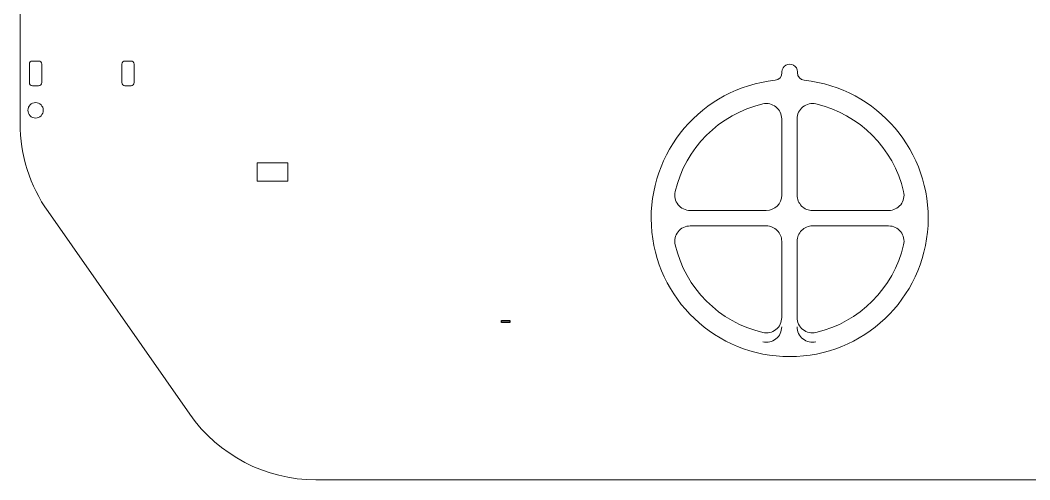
# Model space of a CAD drawing. Header units: millimetres. Extents: x -302 to 289, y -225 to 226.
# Drawn here: x -302.4 to 25.6, y -223.5 to -74.2 of the extents above; entities that cross this region are included whole.
import ezdxf

# ---------------------------------------------------------------- set-up
doc = ezdxf.new("R2010")
doc.units = ezdxf.units.MM
doc.header["$MEASUREMENT"] = 0
doc.header["$XCLIPFRAME"] = 0
doc.layers.add('Visible (ANSI)', color=7, linetype='Continuous')
picture_1 = doc.add_image_def('image1.jpg', size_in_pixel=(20749, 5688))
picture_2 = doc.add_image_def('image2.jpg', size_in_pixel=(20749, 5688))

msp = doc.modelspace()

# ---------------------------------------------------------------- linework, layer by layer
at = {"layer": 'Visible (ANSI)', "lineweight": 9}
for points in [[(-302.3709, 51.5253), (-302.3709, 51.5253), (-302.3709, -107.7134), (-302.3709, -107.7134)], [(-299.3709, -94.4746), (-299.3709, -94.4746), (-299.3709, -88.4746), (-299.3709, -88.4746)], [(-298.3709, -87.4746), (-298.3709, -87.4746), (-296.3709, -87.4746), (-296.3709, -87.4746)], [(-295.3709, -88.4746), (-295.3709, -88.4746), (-295.3709, -94.4746), (-295.3709, -94.4746)], [(-269.3709, -94.4746), (-269.3709, -94.4746), (-269.3709, -88.4746), (-269.3709, -88.4746)], [(-268.3709, -87.4746), (-268.3709, -87.4746), (-266.3709, -87.4746), (-266.3709, -87.4746)], [(-265.3709, -88.4746), (-265.3709, -88.4746), (-265.3709, -94.4746), (-265.3709, -94.4746)], [(-57.1077, -93.7246), (-55.836, -93.5899), (-54.8709, -92.5173), (-54.8709, -91.2385)], [(-54.8709, -91.2384), (-54.8709, -91.2384), (-54.8709, -90.9746), (-54.8709, -90.9746)], [(-49.871, -91.2384), (-49.871, -92.5173), (-48.9058, -93.5899), (-47.6341, -93.7246)], [(-49.8709, -90.9746), (-49.8709, -90.9746), (-49.8709, -91.2384), (-49.8709, -91.2384)], [(-296.3709, -95.4745), (-295.8186, -95.4745), (-295.3709, -95.0268), (-295.3709, -94.4746)], [(-266.3709, -95.4745), (-265.8186, -95.4745), (-265.3709, -95.0268), (-265.3709, -94.4746)], [(-296.3709, -95.4746), (-296.3709, -95.4746), (-298.3709, -95.4746), (-298.3709, -95.4746)], [(-266.3709, -95.4746), (-266.3709, -95.4746), (-268.3709, -95.4746), (-268.3709, -95.4746)], [(-61.0977, -101.4048), (-75.2406, -104.695), (-86.2837, -115.7381), (-89.5738, -129.8809)], [(-15.3557, -129.8809), (-18.6458, -115.7381), (-29.689, -104.695), (-43.8318, -101.4048)], [(-302.3708, -107.7134), (-302.3708, -117.972), (-299.2154, -127.9824), (-293.3324, -136.3866)], [(-54.9648, -106.2748), (-54.9648, -106.2748), (-54.9648, -131.0139), (-54.9648, -131.0139)], [(-49.9648, -131.0139), (-49.9648, -131.0139), (-49.9648, -106.2748), (-49.9648, -106.2748)], [(-225.3708, -126.4746), (-225.3708, -126.4746), (-225.3708, -120.4746), (-225.3708, -120.4746)], [(-225.3708, -120.4746), (-225.3708, -120.4746), (-215.3708, -120.4746), (-215.3708, -120.4746)], [(-215.3708, -120.4746), (-215.3708, -120.4746), (-215.3708, -126.4746), (-215.3708, -126.4746)], [(-215.3708, -126.4746), (-215.3708, -126.4746), (-225.3708, -126.4746), (-225.3708, -126.4746)], [(-59.9648, -136.0139), (-57.2033, -136.0139), (-54.9648, -133.7753), (-54.9648, -131.0139)], [(-293.3324, -136.3866), (-293.3324, -136.3866), (-247.2997, -202.1477), (-247.2997, -202.1477)], [(-59.9648, -136.0139), (-59.9648, -136.0139), (-84.7039, -136.0139), (-84.7039, -136.0139)], [(-20.2257, -136.0139), (-20.2257, -136.0139), (-44.9648, -136.0139), (-44.9648, -136.0139)], [(-84.7039, -141.0139), (-84.7039, -141.0139), (-59.9648, -141.0139), (-59.9648, -141.0139)], [(-44.9648, -141.0139), (-44.9648, -141.0139), (-20.2257, -141.0139), (-20.2257, -141.0139)], [(-89.5738, -147.1468), (-86.2837, -161.2897), (-75.2406, -172.3328), (-61.0977, -175.6229)], [(-54.9648, -146.0139), (-54.9648, -146.0139), (-54.9648, -170.753), (-54.9648, -170.753)], [(-49.9648, -170.753), (-49.9648, -170.753), (-49.9648, -146.0139), (-49.9648, -146.0139)], [(-43.8318, -175.6229), (-29.689, -172.3328), (-18.6458, -161.2897), (-15.3557, -147.1468)], [(-247.2997, -202.1477), (-237.9432, -215.514), (-222.6538, -223.4745), (-206.3381, -223.4745)], [(-206.3381, -223.4746), (-206.3381, -223.4746), (101.5963, -223.4745), (101.5963, -223.4745)]]:
    msp.add_open_spline(points, degree=3, dxfattribs=at)
for points, knots in [([(-298.3709, -87.4746), (-298.6361, -87.4746), (-298.8904, -87.5799), (-299.078, -87.7674), (-299.078, -87.7674), (-299.2655, -87.955), (-299.3709, -88.2093), (-299.3709, -88.4746)], [0, 0, 0, 0, 0.33333333, 0.33333333, 0.33333333, 0.33333333, 1, 1, 1, 1]), ([(-295.3709, -88.4746), (-295.3709, -88.2093), (-295.4762, -87.955), (-295.6637, -87.7674), (-295.6637, -87.7674), (-295.8513, -87.5799), (-296.1056, -87.4746), (-296.3709, -87.4746)], [0, 0, 0, 0, 0.33333333, 0.33333333, 0.33333333, 0.33333333, 1, 1, 1, 1]), ([(-268.3709, -87.4746), (-268.6361, -87.4746), (-268.8904, -87.5799), (-269.078, -87.7674), (-269.078, -87.7674), (-269.2655, -87.955), (-269.3709, -88.2093), (-269.3709, -88.4746)], [0, 0, 0, 0, 0.33333333, 0.33333333, 0.33333333, 0.33333333, 1, 1, 1, 1]), ([(-265.3709, -88.4746), (-265.3709, -88.2093), (-265.4762, -87.955), (-265.6637, -87.7674), (-265.6637, -87.7674), (-265.8513, -87.5799), (-266.1056, -87.4746), (-266.3709, -87.4746)], [0, 0, 0, 0, 0.33333333, 0.33333333, 0.33333333, 0.33333333, 1, 1, 1, 1]), ([(-49.8709, -90.9746), (-49.8709, -90.0814), (-50.3474, -89.2561), (-51.1209, -88.8095), (-51.1209, -88.8095), (-51.8945, -88.3629), (-52.8473, -88.3629), (-53.6208, -88.8095), (-53.6208, -88.8095), (-54.3944, -89.2561), (-54.8708, -90.0814), (-54.8708, -90.9746)], [0, 0, 0, 0, 0.25, 0.25, 0.25, 0.25, 0.5, 0.5, 0.5, 0.5, 1, 1, 1, 1]), ([(-299.3709, -94.4746), (-299.3709, -94.7398), (-299.2655, -94.9941), (-299.078, -95.1817), (-299.078, -95.1817), (-298.8904, -95.3692), (-298.6361, -95.4745), (-298.3709, -95.4745)], [0, 0, 0, 0, 0.33333333, 0.33333333, 0.33333333, 0.33333333, 1, 1, 1, 1]), ([(-269.3709, -94.4746), (-269.3709, -94.7398), (-269.2655, -94.9941), (-269.078, -95.1817), (-269.078, -95.1817), (-268.8904, -95.3692), (-268.6361, -95.4745), (-268.3709, -95.4745)], [0, 0, 0, 0, 0.33333333, 0.33333333, 0.33333333, 0.33333333, 1, 1, 1, 1]), ([(-57.1077, -93.7246), (-80.9059, -96.2436), (-98.5696, -116.9483), (-97.3083, -140.8462), (-97.3083, -140.8462), (-96.0471, -164.7441), (-76.3021, -183.4745), (-52.371, -183.4745), (-52.371, -183.4745), (-28.4399, -183.4746), (-8.6949, -164.7443), (-7.4335, -140.8464), (-7.4335, -140.8464), (-6.1721, -116.9486), (-23.8357, -96.2438), (-47.6339, -93.7246)], [0, 0, 0, 0, 0.2, 0.2, 0.2, 0.2, 0.4, 0.4, 0.4, 0.4, 0.6, 0.6, 0.6, 0.6, 1, 1, 1, 1]), ([(-294.8709, -103.4746), (-294.8709, -102.0938), (-295.9901, -100.9746), (-297.3708, -100.9746), (-297.3708, -100.9746), (-298.7516, -100.9745), (-299.8708, -102.0938), (-299.8708, -103.4745), (-299.8708, -103.4745), (-299.8709, -104.8553), (-298.7516, -105.9745), (-297.3709, -105.9745), (-297.3709, -105.9745), (-295.9901, -105.9746), (-294.8709, -104.8553), (-294.8709, -103.4746)], [0, 0, 0, 0, 0.2, 0.2, 0.2, 0.2, 0.4, 0.4, 0.4, 0.4, 0.6, 0.6, 0.6, 0.6, 1, 1, 1, 1]), ([(-54.9648, -106.2748), (-54.9648, -104.7495), (-55.661, -103.3076), (-56.8555, -102.3591), (-56.8555, -102.3591), (-58.05, -101.4106), (-59.6121, -101.0592), (-61.0977, -101.4048)], [0, 0, 0, 0, 0.33333333, 0.33333333, 0.33333333, 0.33333333, 1, 1, 1, 1]), ([(-43.8318, -101.4048), (-45.3174, -101.0592), (-46.8796, -101.4106), (-48.074, -102.3591), (-48.074, -102.3591), (-49.2685, -103.3076), (-49.9648, -104.7495), (-49.9648, -106.2748)], [0, 0, 0, 0, 0.33333333, 0.33333333, 0.33333333, 0.33333333, 1, 1, 1, 1]), ([(-89.5738, -129.8809), (-89.9194, -131.3666), (-89.568, -132.9287), (-88.6195, -134.1232), (-88.6195, -134.1232), (-87.671, -135.3177), (-86.2291, -136.0139), (-84.7039, -136.0139)], [0, 0, 0, 0, 0.33333333, 0.33333333, 0.33333333, 0.33333333, 1, 1, 1, 1]), ([(-49.9648, -131.0139), (-49.9648, -132.34), (-49.438, -133.6117), (-48.5003, -134.5494), (-48.5003, -134.5494), (-47.5626, -135.4871), (-46.2908, -136.0139), (-44.9648, -136.0139)], [0, 0, 0, 0, 0.33333333, 0.33333333, 0.33333333, 0.33333333, 1, 1, 1, 1]), ([(-20.2257, -136.0139), (-18.7004, -136.0139), (-17.2585, -135.3177), (-16.31, -134.1232), (-16.31, -134.1232), (-15.3615, -132.9287), (-15.0101, -131.3666), (-15.3557, -129.881)], [0, 0, 0, 0, 0.33333333, 0.33333333, 0.33333333, 0.33333333, 1, 1, 1, 1]), ([(-84.7039, -141.0139), (-86.2291, -141.0139), (-87.671, -141.7101), (-88.6195, -142.9046), (-88.6195, -142.9046), (-89.568, -144.0991), (-89.9194, -145.6612), (-89.5738, -147.1468)], [0, 0, 0, 0, 0.33333333, 0.33333333, 0.33333333, 0.33333333, 1, 1, 1, 1]), ([(-54.9648, -146.0139), (-54.9648, -144.6878), (-55.4915, -143.416), (-56.4292, -142.4783), (-56.4292, -142.4783), (-57.3669, -141.5407), (-58.6387, -141.0139), (-59.9648, -141.0139)], [0, 0, 0, 0, 0.33333333, 0.33333333, 0.33333333, 0.33333333, 1, 1, 1, 1]), ([(-44.9648, -141.0139), (-46.2908, -141.0139), (-47.5626, -141.5407), (-48.5003, -142.4783), (-48.5003, -142.4783), (-49.438, -143.416), (-49.9648, -144.6878), (-49.9648, -146.0139)], [0, 0, 0, 0, 0.33333333, 0.33333333, 0.33333333, 0.33333333, 1, 1, 1, 1]), ([(-15.3557, -147.1468), (-15.0101, -145.6612), (-15.3615, -144.0991), (-16.31, -142.9046), (-16.31, -142.9046), (-17.2585, -141.7101), (-18.7003, -141.0139), (-20.2256, -141.0139)], [0, 0, 0, 0, 0.33333333, 0.33333333, 0.33333333, 0.33333333, 1, 1, 1, 1]), ([(-61.0977, -175.6229), (-59.6121, -175.9685), (-58.05, -175.6171), (-56.8555, -174.6686), (-56.8555, -174.6686), (-55.661, -173.7201), (-54.9648, -172.2783), (-54.9648, -170.753)], [0, 0, 0, 0, 0.33333333, 0.33333333, 0.33333333, 0.33333333, 1, 1, 1, 1]), ([(-61.0977, -178.6709), (-59.6121, -179.0165), (-58.05, -178.6651), (-56.8555, -177.7166), (-56.8555, -177.7166), (-55.661, -176.7681), (-54.9648, -175.3263), (-54.9648, -173.801)], [0, 0, 0, 0, 0.33333333, 0.33333333, 0.33333333, 0.33333333, 1, 1, 1, 1]), ([(-49.9648, -170.753), (-49.9648, -172.2783), (-49.2685, -173.7201), (-48.074, -174.6686), (-48.074, -174.6686), (-46.8796, -175.6171), (-45.3174, -175.9685), (-43.8318, -175.6229)], [0, 0, 0, 0, 0.33333333, 0.33333333, 0.33333333, 0.33333333, 1, 1, 1, 1]), ([(-49.9648, -173.801), (-49.9648, -175.3263), (-49.2685, -176.7681), (-48.074, -177.7166), (-48.074, -177.7166), (-46.8796, -178.6651), (-45.3174, -179.0165), (-43.8318, -178.6709)], [0, 0, 0, 0, 0.33333333, 0.33333333, 0.33333333, 0.33333333, 1, 1, 1, 1])]:
    msp.add_open_spline(points, degree=3, knots=knots, dxfattribs=at)

# ---------------------------------------------------------------- pictures from other files: only their frames are drawn
at = {"layer": 'Visible (ANSI)', "color": 0}
image = msp.add_image(picture_1, insert=(-144.6112, -226.5956), size_in_units=(192.6149, 52.8022), dxfattribs=at)
image.set_boundary_path([(-144.611, -226.596), (143.572, -147.583)])
image.dxf.flags = 3
at = {"layer": 'Visible (ANSI)'}
image = msp.add_image(picture_2, insert=(-144.6112, -226.5956), size_in_units=(192.6149, 52.8022), dxfattribs=at)
image.set_boundary_path([(-144.611, -226.596), (143.572, -147.583)])
image.dxf.flags = 3

doc.saveas('drawing.dxf')
